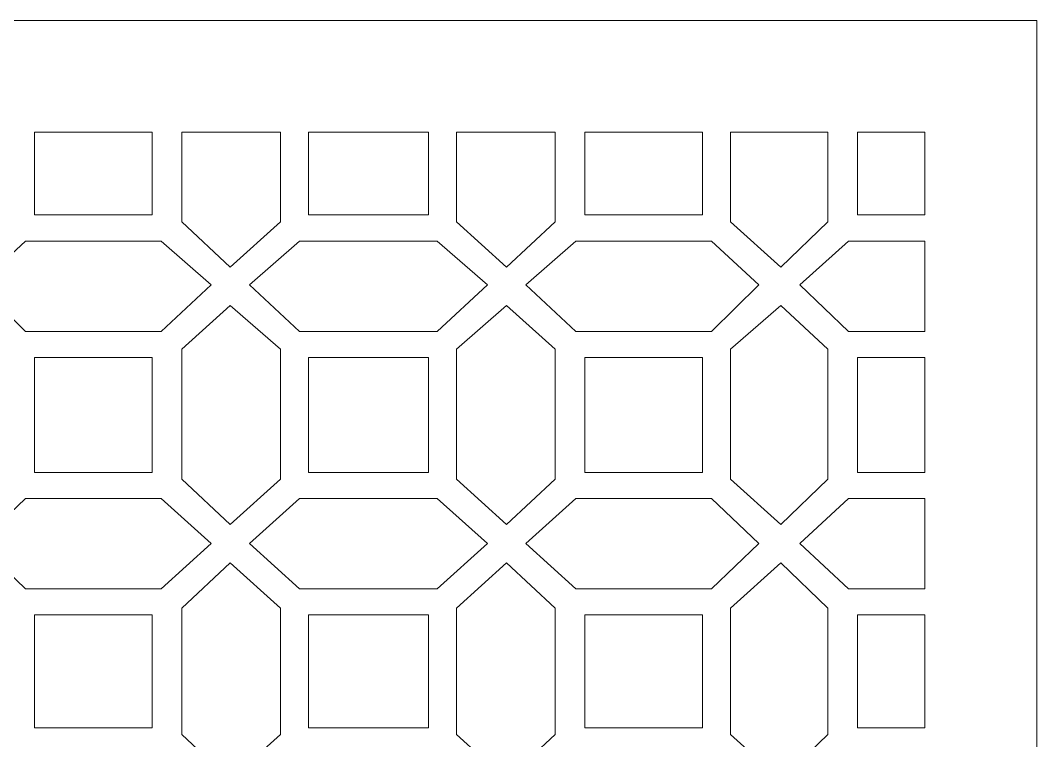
# Model space of a CAD drawing. Header units: centimetres. Extents: x -15.2 to -1.9, y -9.5 to 9.5.
# Drawn here: x -5.112 to -1.851, y 7.191 to 9.5 of the extents above; entities that cross this region are included whole.
import ezdxf

# ---------------------------------------------------------------- set-up
doc = ezdxf.new("R2010")
doc.units = ezdxf.units.CM
doc.header["$MEASUREMENT"] = 0
doc.layers.add('layer 1', color=7, linetype='Continuous')

msp = doc.modelspace()

# ---------------------------------------------------------------- linework, layer by layer
at = {"layer": 'layer 1', "color": 7, "lineweight": 9}
for points, knots in [([(-7.94516, 9.50001), (-7.94516, 9.50001), (-1.85082, 9.50001), (-1.85082, 9.50001), (-1.85082, 9.50001), (-1.85082, 9.50001), (-1.85082, -9.5), (-1.85082, -9.5), (-1.85082, -9.5), (-1.85082, -9.5), (-7.94516, -9.5), (-7.94516, -9.5), (-7.94516, -9.5), (-7.94516, -9.5), (-7.94516, 9.50001), (-7.94516, 9.50001)], [0, 0, 0, 0, 0.2, 0.2, 0.2, 0.2, 0.4, 0.4, 0.4, 0.4, 0.6, 0.6, 0.6, 0.6, 1, 1, 1, 1]), ([(-5.06682, 9.14151), (-5.06682, 9.14151), (-5.06682, 9.05569), (-5.06682, 9.05569), (-5.06682, 9.05569), (-5.06682, 9.05569), (-5.06681, 8.87603), (-5.06681, 8.87603), (-5.06681, 8.87603), (-5.06681, 8.87603), (-4.68863, 8.87603), (-4.68863, 8.87603), (-4.68863, 8.87603), (-4.68863, 8.87603), (-4.68863, 9.05569), (-4.68863, 9.05569), (-4.68863, 9.05569), (-4.68863, 9.05569), (-4.68863, 9.14151), (-4.68863, 9.14151), (-4.68863, 9.14151), (-4.68863, 9.14151), (-5.06682, 9.14151), (-5.06682, 9.14151)], [0, 0, 0, 0, 0.1428571, 0.1428571, 0.1428571, 0.1428571, 0.2857143, 0.2857143, 0.2857143, 0.2857143, 0.4285714, 0.4285714, 0.4285714, 0.4285714, 0.5714286, 0.5714286, 0.5714286, 0.5714286, 0.7142857, 0.7142857, 0.7142857, 0.7142857, 1, 1, 1, 1]), ([(-4.59403, 9.14151), (-4.59403, 9.14151), (-4.59402, 9.05569), (-4.59402, 9.05569), (-4.59402, 9.05569), (-4.59402, 9.05569), (-4.59403, 8.85396), (-4.59403, 8.85396), (-4.59403, 8.85396), (-4.59403, 8.85396), (-4.438, 8.70913), (-4.438, 8.70913), (-4.438, 8.70913), (-4.438, 8.70913), (-4.27726, 8.85397), (-4.27726, 8.85397), (-4.27726, 8.85397), (-4.27726, 8.85397), (-4.27726, 9.05569), (-4.27726, 9.05569), (-4.27726, 9.05569), (-4.27726, 9.05569), (-4.27726, 9.14151), (-4.27726, 9.14151), (-4.27726, 9.14151), (-4.27726, 9.14151), (-4.59403, 9.14151), (-4.59403, 9.14151)], [0, 0, 0, 0, 0.125, 0.125, 0.125, 0.125, 0.25, 0.25, 0.25, 0.25, 0.375, 0.375, 0.375, 0.375, 0.5, 0.5, 0.5, 0.5, 0.625, 0.625, 0.625, 0.625, 0.75, 0.75, 0.75, 0.75, 1, 1, 1, 1]), ([(-4.18736, 9.14151), (-4.18736, 9.14151), (-4.18736, 9.05569), (-4.18736, 9.05569), (-4.18736, 9.05569), (-4.18736, 9.05569), (-4.18736, 8.87603), (-4.18736, 8.87603), (-4.18736, 8.87603), (-4.18736, 8.87603), (-3.9947, 8.87603), (-3.9947, 8.87603), (-3.9947, 8.87603), (-3.9947, 8.87603), (-3.80205, 8.87603), (-3.80205, 8.87603), (-3.80205, 8.87603), (-3.80205, 8.87603), (-3.80205, 9.05569), (-3.80205, 9.05569), (-3.80205, 9.05569), (-3.80205, 9.05569), (-3.80205, 9.14151), (-3.80205, 9.14151), (-3.80205, 9.14151), (-3.80205, 9.14151), (-4.18736, 9.14151), (-4.18736, 9.14151)], [0, 0, 0, 0, 0.125, 0.125, 0.125, 0.125, 0.25, 0.25, 0.25, 0.25, 0.375, 0.375, 0.375, 0.375, 0.5, 0.5, 0.5, 0.5, 0.625, 0.625, 0.625, 0.625, 0.75, 0.75, 0.75, 0.75, 1, 1, 1, 1]), ([(-3.71215, 9.14151), (-3.71215, 9.14151), (-3.71215, 9.05569), (-3.71215, 9.05569), (-3.71215, 9.05569), (-3.71215, 9.05569), (-3.71215, 8.85397), (-3.71215, 8.85397), (-3.71215, 8.85397), (-3.71215, 8.85397), (-3.55141, 8.70913), (-3.55141, 8.70913), (-3.55141, 8.70913), (-3.55141, 8.70913), (-3.39538, 8.85396), (-3.39538, 8.85396), (-3.39538, 8.85396), (-3.39538, 8.85396), (-3.39539, 9.05569), (-3.39539, 9.05569), (-3.39539, 9.05569), (-3.39539, 9.05569), (-3.39539, 9.14151), (-3.39539, 9.14151), (-3.39539, 9.14151), (-3.39539, 9.14151), (-3.71215, 9.14151), (-3.71215, 9.14151)], [0, 0, 0, 0, 0.125, 0.125, 0.125, 0.125, 0.25, 0.25, 0.25, 0.25, 0.375, 0.375, 0.375, 0.375, 0.5, 0.5, 0.5, 0.5, 0.625, 0.625, 0.625, 0.625, 0.75, 0.75, 0.75, 0.75, 1, 1, 1, 1]), ([(-3.30078, 9.14151), (-3.30078, 9.14151), (-3.30078, 9.05569), (-3.30078, 9.05569), (-3.30078, 9.05569), (-3.30078, 9.05569), (-3.30078, 8.87603), (-3.30078, 8.87603), (-3.30078, 8.87603), (-3.30078, 8.87603), (-2.92259, 8.87603), (-2.92259, 8.87603), (-2.92259, 8.87603), (-2.92259, 8.87603), (-2.92259, 9.05569), (-2.92259, 9.05569), (-2.92259, 9.05569), (-2.92259, 9.05569), (-2.92259, 9.14151), (-2.92259, 9.14151), (-2.92259, 9.14151), (-2.92259, 9.14151), (-3.30078, 9.14151), (-3.30078, 9.14151)], [0, 0, 0, 0, 0.1428571, 0.1428571, 0.1428571, 0.1428571, 0.2857143, 0.2857143, 0.2857143, 0.2857143, 0.4285714, 0.4285714, 0.4285714, 0.4285714, 0.5714286, 0.5714286, 0.5714286, 0.5714286, 0.7142857, 0.7142857, 0.7142857, 0.7142857, 1, 1, 1, 1]), ([(-2.83269, 9.14151), (-2.83269, 9.14151), (-2.83269, 9.05569), (-2.83269, 9.05569), (-2.83269, 9.05569), (-2.83269, 9.05569), (-2.83269, 8.85396), (-2.83269, 8.85396), (-2.83269, 8.85396), (-2.83269, 8.85396), (-2.67173, 8.70913), (-2.67173, 8.70913), (-2.67173, 8.70913), (-2.67173, 8.70913), (-2.5204, 8.85396), (-2.5204, 8.85396), (-2.5204, 8.85396), (-2.5204, 8.85396), (-2.5204, 9.05569), (-2.5204, 9.05569), (-2.5204, 9.05569), (-2.5204, 9.05569), (-2.5204, 9.14151), (-2.5204, 9.14151), (-2.5204, 9.14151), (-2.5204, 9.14151), (-2.83269, 9.14151), (-2.83269, 9.14151)], [0, 0, 0, 0, 0.125, 0.125, 0.125, 0.125, 0.25, 0.25, 0.25, 0.25, 0.375, 0.375, 0.375, 0.375, 0.5, 0.5, 0.5, 0.5, 0.625, 0.625, 0.625, 0.625, 0.75, 0.75, 0.75, 0.75, 1, 1, 1, 1]), ([(-2.42603, 9.14151), (-2.42603, 9.14151), (-2.42603, 9.05569), (-2.42603, 9.05569), (-2.42603, 9.05569), (-2.42603, 9.05569), (-2.42603, 8.87603), (-2.42603, 8.87603), (-2.42603, 8.87603), (-2.42603, 8.87603), (-2.23082, 8.87603), (-2.23082, 8.87603), (-2.23082, 8.87603), (-2.23082, 8.87603), (-2.20931, 8.87603), (-2.20931, 8.87603), (-2.20931, 8.87603), (-2.20931, 8.87603), (-2.20931, 9.14151), (-2.20931, 9.14151), (-2.20931, 9.14151), (-2.20931, 9.14151), (-2.42603, 9.14151), (-2.42603, 9.14151)], [0, 0, 0, 0, 0.1428571, 0.1428571, 0.1428571, 0.1428571, 0.2857143, 0.2857143, 0.2857143, 0.2857143, 0.4285714, 0.4285714, 0.4285714, 0.4285714, 0.5714286, 0.5714286, 0.5714286, 0.5714286, 0.7142857, 0.7142857, 0.7142857, 0.7142857, 1, 1, 1, 1]), ([(-4.66039, 8.79259), (-4.66039, 8.79259), (-4.49942, 8.65211), (-4.49942, 8.65211), (-4.49942, 8.65211), (-4.49942, 8.65211), (-4.66038, 8.50269), (-4.66038, 8.50269), (-4.66038, 8.50269), (-4.66038, 8.50269), (-5.09529, 8.50269), (-5.09529, 8.50269), (-5.09529, 8.50269), (-5.09529, 8.50269), (-5.24662, 8.65211), (-5.24662, 8.65211), (-5.24662, 8.65211), (-5.24662, 8.65211), (-5.09529, 8.79258), (-5.09529, 8.79258), (-5.09529, 8.79258), (-5.09529, 8.79258), (-4.66039, 8.79259), (-4.66039, 8.79259)], [0, 0, 0, 0, 0.1428571, 0.1428571, 0.1428571, 0.1428571, 0.2857143, 0.2857143, 0.2857143, 0.2857143, 0.4285714, 0.4285714, 0.4285714, 0.4285714, 0.5714286, 0.5714286, 0.5714286, 0.5714286, 0.7142857, 0.7142857, 0.7142857, 0.7142857, 1, 1, 1, 1]), ([(-3.9947, 8.79258), (-3.9947, 8.79258), (-4.2156, 8.79258), (-4.2156, 8.79258), (-4.2156, 8.79258), (-4.2156, 8.79258), (-4.37634, 8.65211), (-4.37634, 8.65211), (-4.37634, 8.65211), (-4.37634, 8.65211), (-4.2156, 8.50269), (-4.2156, 8.50269), (-4.2156, 8.50269), (-4.2156, 8.50269), (-3.9947, 8.50269), (-3.9947, 8.50269), (-3.9947, 8.50269), (-3.9947, 8.50269), (-3.77381, 8.50269), (-3.77381, 8.50269), (-3.77381, 8.50269), (-3.77381, 8.50269), (-3.61307, 8.65211), (-3.61307, 8.65211), (-3.61307, 8.65211), (-3.61307, 8.65211), (-3.77381, 8.79258), (-3.77381, 8.79258), (-3.77381, 8.79258), (-3.77381, 8.79258), (-3.9947, 8.79258), (-3.9947, 8.79258)], [0, 0, 0, 0, 0.1111111, 0.1111111, 0.1111111, 0.1111111, 0.2222222, 0.2222222, 0.2222222, 0.2222222, 0.3333333, 0.3333333, 0.3333333, 0.3333333, 0.4444444, 0.4444444, 0.4444444, 0.4444444, 0.5555556, 0.5555556, 0.5555556, 0.5555556, 0.6666667, 0.6666667, 0.6666667, 0.6666667, 0.7777778, 0.7777778, 0.7777778, 0.7777778, 1, 1, 1, 1]), ([(-3.32903, 8.79259), (-3.32903, 8.79259), (-3.48999, 8.65211), (-3.48999, 8.65211), (-3.48999, 8.65211), (-3.48999, 8.65211), (-3.32903, 8.50269), (-3.32903, 8.50269), (-3.32903, 8.50269), (-3.32903, 8.50269), (-2.89412, 8.50269), (-2.89412, 8.50269), (-2.89412, 8.50269), (-2.89412, 8.50269), (-2.74279, 8.65211), (-2.74279, 8.65211), (-2.74279, 8.65211), (-2.74279, 8.65211), (-2.89412, 8.79258), (-2.89412, 8.79258), (-2.89412, 8.79258), (-2.89412, 8.79258), (-3.32903, 8.79259), (-3.32903, 8.79259)], [0, 0, 0, 0, 0.1428571, 0.1428571, 0.1428571, 0.1428571, 0.2857143, 0.2857143, 0.2857143, 0.2857143, 0.4285714, 0.4285714, 0.4285714, 0.4285714, 0.5714286, 0.5714286, 0.5714286, 0.5714286, 0.7142857, 0.7142857, 0.7142857, 0.7142857, 1, 1, 1, 1]), ([(-2.20931, 8.79258), (-2.20931, 8.79258), (-2.23082, 8.79258), (-2.23082, 8.79258), (-2.23082, 8.79258), (-2.23082, 8.79258), (-2.45428, 8.79258), (-2.45428, 8.79258), (-2.45428, 8.79258), (-2.45428, 8.79258), (-2.61029, 8.65211), (-2.61029, 8.65211), (-2.61029, 8.65211), (-2.61029, 8.65211), (-2.45428, 8.50269), (-2.45428, 8.50269), (-2.45428, 8.50269), (-2.45428, 8.50269), (-2.23082, 8.50269), (-2.23082, 8.50269), (-2.23082, 8.50269), (-2.23082, 8.50269), (-2.20931, 8.50269), (-2.20931, 8.50269), (-2.20931, 8.50269), (-2.20931, 8.50269), (-2.20931, 8.79258), (-2.20931, 8.79258)], [0, 0, 0, 0, 0.125, 0.125, 0.125, 0.125, 0.25, 0.25, 0.25, 0.25, 0.375, 0.375, 0.375, 0.375, 0.5, 0.5, 0.5, 0.5, 0.625, 0.625, 0.625, 0.625, 0.75, 0.75, 0.75, 0.75, 1, 1, 1, 1]), ([(-4.59402, 8.02864), (-4.59402, 8.02864), (-4.59403, 8.44566), (-4.59403, 8.44566), (-4.59403, 8.44566), (-4.59403, 8.44566), (-4.43798, 8.58614), (-4.43798, 8.58614), (-4.43798, 8.58614), (-4.43798, 8.58614), (-4.27726, 8.44567), (-4.27726, 8.44567), (-4.27726, 8.44567), (-4.27726, 8.44567), (-4.27726, 8.02864), (-4.27726, 8.02864), (-4.27726, 8.02864), (-4.27726, 8.02864), (-4.438, 7.88359), (-4.438, 7.88359), (-4.438, 7.88359), (-4.438, 7.88359), (-4.59402, 8.02864), (-4.59402, 8.02864)], [0, 0, 0, 0, 0.1428571, 0.1428571, 0.1428571, 0.1428571, 0.2857143, 0.2857143, 0.2857143, 0.2857143, 0.4285714, 0.4285714, 0.4285714, 0.4285714, 0.5714286, 0.5714286, 0.5714286, 0.5714286, 0.7142857, 0.7142857, 0.7142857, 0.7142857, 1, 1, 1, 1]), ([(-3.39539, 8.02864), (-3.39539, 8.02864), (-3.39538, 8.44566), (-3.39538, 8.44566), (-3.39538, 8.44566), (-3.39538, 8.44566), (-3.55143, 8.58614), (-3.55143, 8.58614), (-3.55143, 8.58614), (-3.55143, 8.58614), (-3.71215, 8.44567), (-3.71215, 8.44567), (-3.71215, 8.44567), (-3.71215, 8.44567), (-3.71215, 8.02864), (-3.71215, 8.02864), (-3.71215, 8.02864), (-3.71215, 8.02864), (-3.55141, 7.88359), (-3.55141, 7.88359), (-3.55141, 7.88359), (-3.55141, 7.88359), (-3.39539, 8.02864), (-3.39539, 8.02864)], [0, 0, 0, 0, 0.1428571, 0.1428571, 0.1428571, 0.1428571, 0.2857143, 0.2857143, 0.2857143, 0.2857143, 0.4285714, 0.4285714, 0.4285714, 0.4285714, 0.5714286, 0.5714286, 0.5714286, 0.5714286, 0.7142857, 0.7142857, 0.7142857, 0.7142857, 1, 1, 1, 1]), ([(-2.83269, 8.02864), (-2.83269, 8.02864), (-2.83269, 8.44566), (-2.83269, 8.44566), (-2.83269, 8.44566), (-2.83269, 8.44566), (-2.67172, 8.58614), (-2.67172, 8.58614), (-2.67172, 8.58614), (-2.67172, 8.58614), (-2.5204, 8.44567), (-2.5204, 8.44567), (-2.5204, 8.44567), (-2.5204, 8.44567), (-2.5204, 8.02864), (-2.5204, 8.02864), (-2.5204, 8.02864), (-2.5204, 8.02864), (-2.67172, 7.88359), (-2.67172, 7.88359), (-2.67172, 7.88359), (-2.67172, 7.88359), (-2.83269, 8.02864), (-2.83269, 8.02864)], [0, 0, 0, 0, 0.1428571, 0.1428571, 0.1428571, 0.1428571, 0.2857143, 0.2857143, 0.2857143, 0.2857143, 0.4285714, 0.4285714, 0.4285714, 0.4285714, 0.5714286, 0.5714286, 0.5714286, 0.5714286, 0.7142857, 0.7142857, 0.7142857, 0.7142857, 1, 1, 1, 1]), ([(-4.68863, 8.05049), (-4.68863, 8.05049), (-5.06682, 8.05049), (-5.06682, 8.05049), (-5.06682, 8.05049), (-5.06682, 8.05049), (-5.06681, 8.41925), (-5.06681, 8.41925), (-5.06681, 8.41925), (-5.06681, 8.41925), (-4.68863, 8.41925), (-4.68863, 8.41925), (-4.68863, 8.41925), (-4.68863, 8.41925), (-4.68863, 8.05049), (-4.68863, 8.05049)], [0, 0, 0, 0, 0.2, 0.2, 0.2, 0.2, 0.4, 0.4, 0.4, 0.4, 0.6, 0.6, 0.6, 0.6, 1, 1, 1, 1]), ([(-3.9947, 8.41925), (-3.9947, 8.41925), (-4.18736, 8.41925), (-4.18736, 8.41925), (-4.18736, 8.41925), (-4.18736, 8.41925), (-4.18736, 8.05049), (-4.18736, 8.05049), (-4.18736, 8.05049), (-4.18736, 8.05049), (-3.9947, 8.05049), (-3.9947, 8.05049), (-3.9947, 8.05049), (-3.9947, 8.05049), (-3.80205, 8.05049), (-3.80205, 8.05049), (-3.80205, 8.05049), (-3.80205, 8.05049), (-3.80205, 8.41925), (-3.80205, 8.41925), (-3.80205, 8.41925), (-3.80205, 8.41925), (-3.9947, 8.41925), (-3.9947, 8.41925)], [0, 0, 0, 0, 0.1428571, 0.1428571, 0.1428571, 0.1428571, 0.2857143, 0.2857143, 0.2857143, 0.2857143, 0.4285714, 0.4285714, 0.4285714, 0.4285714, 0.5714286, 0.5714286, 0.5714286, 0.5714286, 0.7142857, 0.7142857, 0.7142857, 0.7142857, 1, 1, 1, 1]), ([(-3.30078, 8.05049), (-3.30078, 8.05049), (-2.92259, 8.05049), (-2.92259, 8.05049), (-2.92259, 8.05049), (-2.92259, 8.05049), (-2.92259, 8.41925), (-2.92259, 8.41925), (-2.92259, 8.41925), (-2.92259, 8.41925), (-3.30078, 8.41925), (-3.30078, 8.41925), (-3.30078, 8.41925), (-3.30078, 8.41925), (-3.30078, 8.05049), (-3.30078, 8.05049)], [0, 0, 0, 0, 0.2, 0.2, 0.2, 0.2, 0.4, 0.4, 0.4, 0.4, 0.6, 0.6, 0.6, 0.6, 1, 1, 1, 1]), ([(-2.20931, 8.41924), (-2.20931, 8.41924), (-2.23082, 8.41925), (-2.23082, 8.41925), (-2.23082, 8.41925), (-2.23082, 8.41925), (-2.42603, 8.41924), (-2.42603, 8.41924), (-2.42603, 8.41924), (-2.42603, 8.41924), (-2.42604, 8.05049), (-2.42604, 8.05049), (-2.42604, 8.05049), (-2.42604, 8.05049), (-2.23082, 8.05049), (-2.23082, 8.05049), (-2.23082, 8.05049), (-2.23082, 8.05049), (-2.20931, 8.05049), (-2.20931, 8.05049), (-2.20931, 8.05049), (-2.20931, 8.05049), (-2.20931, 8.41924), (-2.20931, 8.41924)], [0, 0, 0, 0, 0.1428571, 0.1428571, 0.1428571, 0.1428571, 0.2857143, 0.2857143, 0.2857143, 0.2857143, 0.4285714, 0.4285714, 0.4285714, 0.4285714, 0.5714286, 0.5714286, 0.5714286, 0.5714286, 0.7142857, 0.7142857, 0.7142857, 0.7142857, 1, 1, 1, 1]), ([(-4.66039, 7.96703), (-4.66039, 7.96703), (-4.49942, 7.82242), (-4.49942, 7.82242), (-4.49942, 7.82242), (-4.49942, 7.82242), (-4.66038, 7.67736), (-4.66038, 7.67736), (-4.66038, 7.67736), (-4.66038, 7.67736), (-5.09529, 7.67736), (-5.09529, 7.67736), (-5.09529, 7.67736), (-5.09529, 7.67736), (-5.24662, 7.82242), (-5.24662, 7.82242), (-5.24662, 7.82242), (-5.24662, 7.82242), (-5.09529, 7.96703), (-5.09529, 7.96703), (-5.09529, 7.96703), (-5.09529, 7.96703), (-4.66039, 7.96703), (-4.66039, 7.96703)], [0, 0, 0, 0, 0.1428571, 0.1428571, 0.1428571, 0.1428571, 0.2857143, 0.2857143, 0.2857143, 0.2857143, 0.4285714, 0.4285714, 0.4285714, 0.4285714, 0.5714286, 0.5714286, 0.5714286, 0.5714286, 0.7142857, 0.7142857, 0.7142857, 0.7142857, 1, 1, 1, 1]), ([(-3.9947, 7.96704), (-3.9947, 7.96704), (-4.2156, 7.96703), (-4.2156, 7.96703), (-4.2156, 7.96703), (-4.2156, 7.96703), (-4.37634, 7.82242), (-4.37634, 7.82242), (-4.37634, 7.82242), (-4.37634, 7.82242), (-4.2156, 7.67736), (-4.2156, 7.67736), (-4.2156, 7.67736), (-4.2156, 7.67736), (-3.9947, 7.67737), (-3.9947, 7.67737), (-3.9947, 7.67737), (-3.9947, 7.67737), (-3.77381, 7.67736), (-3.77381, 7.67736), (-3.77381, 7.67736), (-3.77381, 7.67736), (-3.61307, 7.82242), (-3.61307, 7.82242), (-3.61307, 7.82242), (-3.61307, 7.82242), (-3.77381, 7.96703), (-3.77381, 7.96703), (-3.77381, 7.96703), (-3.77381, 7.96703), (-3.9947, 7.96704), (-3.9947, 7.96704)], [0, 0, 0, 0, 0.1111111, 0.1111111, 0.1111111, 0.1111111, 0.2222222, 0.2222222, 0.2222222, 0.2222222, 0.3333333, 0.3333333, 0.3333333, 0.3333333, 0.4444444, 0.4444444, 0.4444444, 0.4444444, 0.5555556, 0.5555556, 0.5555556, 0.5555556, 0.6666667, 0.6666667, 0.6666667, 0.6666667, 0.7777778, 0.7777778, 0.7777778, 0.7777778, 1, 1, 1, 1]), ([(-3.32903, 7.96703), (-3.32903, 7.96703), (-3.48999, 7.82242), (-3.48999, 7.82242), (-3.48999, 7.82242), (-3.48999, 7.82242), (-3.32903, 7.67736), (-3.32903, 7.67736), (-3.32903, 7.67736), (-3.32903, 7.67736), (-2.89412, 7.67736), (-2.89412, 7.67736), (-2.89412, 7.67736), (-2.89412, 7.67736), (-2.74279, 7.82242), (-2.74279, 7.82242), (-2.74279, 7.82242), (-2.74279, 7.82242), (-2.89412, 7.96703), (-2.89412, 7.96703), (-2.89412, 7.96703), (-2.89412, 7.96703), (-3.32903, 7.96703), (-3.32903, 7.96703)], [0, 0, 0, 0, 0.1428571, 0.1428571, 0.1428571, 0.1428571, 0.2857143, 0.2857143, 0.2857143, 0.2857143, 0.4285714, 0.4285714, 0.4285714, 0.4285714, 0.5714286, 0.5714286, 0.5714286, 0.5714286, 0.7142857, 0.7142857, 0.7142857, 0.7142857, 1, 1, 1, 1]), ([(-2.20931, 7.96704), (-2.20931, 7.96704), (-2.23082, 7.96704), (-2.23082, 7.96704), (-2.23082, 7.96704), (-2.23082, 7.96704), (-2.45427, 7.96704), (-2.45427, 7.96704), (-2.45427, 7.96704), (-2.45427, 7.96704), (-2.61029, 7.82242), (-2.61029, 7.82242), (-2.61029, 7.82242), (-2.61029, 7.82242), (-2.45428, 7.67736), (-2.45428, 7.67736), (-2.45428, 7.67736), (-2.45428, 7.67736), (-2.23082, 7.67736), (-2.23082, 7.67736), (-2.23082, 7.67736), (-2.23082, 7.67736), (-2.20931, 7.67736), (-2.20931, 7.67736), (-2.20931, 7.67736), (-2.20931, 7.67736), (-2.20931, 7.96704), (-2.20931, 7.96704)], [0, 0, 0, 0, 0.125, 0.125, 0.125, 0.125, 0.25, 0.25, 0.25, 0.25, 0.375, 0.375, 0.375, 0.375, 0.5, 0.5, 0.5, 0.5, 0.625, 0.625, 0.625, 0.625, 0.75, 0.75, 0.75, 0.75, 1, 1, 1, 1]), ([(-4.27726, 7.41332), (-4.27726, 7.41332), (-4.27726, 7.61598), (-4.27726, 7.61598), (-4.27726, 7.61598), (-4.27726, 7.61598), (-4.438, 7.76082), (-4.438, 7.76082), (-4.438, 7.76082), (-4.438, 7.76082), (-4.59402, 7.61598), (-4.59402, 7.61598), (-4.59402, 7.61598), (-4.59402, 7.61598), (-4.59402, 7.41332), (-4.59402, 7.41332), (-4.59402, 7.41332), (-4.59402, 7.41332), (-4.59402, 7.21066), (-4.59402, 7.21066), (-4.59402, 7.21066), (-4.59402, 7.21066), (-4.438, 7.06582), (-4.438, 7.06582), (-4.438, 7.06582), (-4.438, 7.06582), (-4.27726, 7.21066), (-4.27726, 7.21066), (-4.27726, 7.21066), (-4.27726, 7.21066), (-4.27726, 7.41332), (-4.27726, 7.41332)], [0, 0, 0, 0, 0.1111111, 0.1111111, 0.1111111, 0.1111111, 0.2222222, 0.2222222, 0.2222222, 0.2222222, 0.3333333, 0.3333333, 0.3333333, 0.3333333, 0.4444444, 0.4444444, 0.4444444, 0.4444444, 0.5555556, 0.5555556, 0.5555556, 0.5555556, 0.6666667, 0.6666667, 0.6666667, 0.6666667, 0.7777778, 0.7777778, 0.7777778, 0.7777778, 1, 1, 1, 1]), ([(-3.39539, 7.41332), (-3.39539, 7.41332), (-3.39539, 7.61598), (-3.39539, 7.61598), (-3.39539, 7.61598), (-3.39539, 7.61598), (-3.55141, 7.76082), (-3.55141, 7.76082), (-3.55141, 7.76082), (-3.55141, 7.76082), (-3.71215, 7.61598), (-3.71215, 7.61598), (-3.71215, 7.61598), (-3.71215, 7.61598), (-3.71215, 7.41332), (-3.71215, 7.41332), (-3.71215, 7.41332), (-3.71215, 7.41332), (-3.71215, 7.21066), (-3.71215, 7.21066), (-3.71215, 7.21066), (-3.71215, 7.21066), (-3.55141, 7.06582), (-3.55141, 7.06582), (-3.55141, 7.06582), (-3.55141, 7.06582), (-3.39539, 7.21066), (-3.39539, 7.21066), (-3.39539, 7.21066), (-3.39539, 7.21066), (-3.39539, 7.41332), (-3.39539, 7.41332)], [0, 0, 0, 0, 0.1111111, 0.1111111, 0.1111111, 0.1111111, 0.2222222, 0.2222222, 0.2222222, 0.2222222, 0.3333333, 0.3333333, 0.3333333, 0.3333333, 0.4444444, 0.4444444, 0.4444444, 0.4444444, 0.5555556, 0.5555556, 0.5555556, 0.5555556, 0.6666667, 0.6666667, 0.6666667, 0.6666667, 0.7777778, 0.7777778, 0.7777778, 0.7777778, 1, 1, 1, 1]), ([(-2.5204, 7.41332), (-2.5204, 7.41332), (-2.5204, 7.61598), (-2.5204, 7.61598), (-2.5204, 7.61598), (-2.5204, 7.61598), (-2.67172, 7.76082), (-2.67172, 7.76082), (-2.67172, 7.76082), (-2.67172, 7.76082), (-2.83269, 7.61598), (-2.83269, 7.61598), (-2.83269, 7.61598), (-2.83269, 7.61598), (-2.83269, 7.41332), (-2.83269, 7.41332), (-2.83269, 7.41332), (-2.83269, 7.41332), (-2.83269, 7.21066), (-2.83269, 7.21066), (-2.83269, 7.21066), (-2.83269, 7.21066), (-2.67172, 7.06582), (-2.67172, 7.06582), (-2.67172, 7.06582), (-2.67172, 7.06582), (-2.5204, 7.21066), (-2.5204, 7.21066), (-2.5204, 7.21066), (-2.5204, 7.21066), (-2.5204, 7.41332), (-2.5204, 7.41332)], [0, 0, 0, 0, 0.1111111, 0.1111111, 0.1111111, 0.1111111, 0.2222222, 0.2222222, 0.2222222, 0.2222222, 0.3333333, 0.3333333, 0.3333333, 0.3333333, 0.4444444, 0.4444444, 0.4444444, 0.4444444, 0.5555556, 0.5555556, 0.5555556, 0.5555556, 0.6666667, 0.6666667, 0.6666667, 0.6666667, 0.7777778, 0.7777778, 0.7777778, 0.7777778, 1, 1, 1, 1]), ([(-4.68863, 7.41332), (-4.68863, 7.41332), (-4.68863, 7.59412), (-4.68863, 7.59412), (-4.68863, 7.59412), (-4.68863, 7.59412), (-5.06682, 7.59412), (-5.06682, 7.59412), (-5.06682, 7.59412), (-5.06682, 7.59412), (-5.06682, 7.41332), (-5.06682, 7.41332), (-5.06682, 7.41332), (-5.06682, 7.41332), (-5.06682, 7.23251), (-5.06682, 7.23251), (-5.06682, 7.23251), (-5.06682, 7.23251), (-4.68863, 7.23251), (-4.68863, 7.23251), (-4.68863, 7.23251), (-4.68863, 7.23251), (-4.68863, 7.41332), (-4.68863, 7.41332)], [0, 0, 0, 0, 0.1428571, 0.1428571, 0.1428571, 0.1428571, 0.2857143, 0.2857143, 0.2857143, 0.2857143, 0.4285714, 0.4285714, 0.4285714, 0.4285714, 0.5714286, 0.5714286, 0.5714286, 0.5714286, 0.7142857, 0.7142857, 0.7142857, 0.7142857, 1, 1, 1, 1]), ([(-3.80205, 7.41332), (-3.80205, 7.41332), (-3.80205, 7.59412), (-3.80205, 7.59412), (-3.80205, 7.59412), (-3.80205, 7.59412), (-3.9947, 7.59412), (-3.9947, 7.59412), (-3.9947, 7.59412), (-3.9947, 7.59412), (-4.18736, 7.59412), (-4.18736, 7.59412), (-4.18736, 7.59412), (-4.18736, 7.59412), (-4.18736, 7.41332), (-4.18736, 7.41332), (-4.18736, 7.41332), (-4.18736, 7.41332), (-4.18736, 7.23251), (-4.18736, 7.23251), (-4.18736, 7.23251), (-4.18736, 7.23251), (-3.9947, 7.23251), (-3.9947, 7.23251), (-3.9947, 7.23251), (-3.9947, 7.23251), (-3.80205, 7.23251), (-3.80205, 7.23251), (-3.80205, 7.23251), (-3.80205, 7.23251), (-3.80205, 7.41332), (-3.80205, 7.41332)], [0, 0, 0, 0, 0.1111111, 0.1111111, 0.1111111, 0.1111111, 0.2222222, 0.2222222, 0.2222222, 0.2222222, 0.3333333, 0.3333333, 0.3333333, 0.3333333, 0.4444444, 0.4444444, 0.4444444, 0.4444444, 0.5555556, 0.5555556, 0.5555556, 0.5555556, 0.6666667, 0.6666667, 0.6666667, 0.6666667, 0.7777778, 0.7777778, 0.7777778, 0.7777778, 1, 1, 1, 1]), ([(-2.92259, 7.41332), (-2.92259, 7.41332), (-2.92259, 7.59412), (-2.92259, 7.59412), (-2.92259, 7.59412), (-2.92259, 7.59412), (-3.30078, 7.59412), (-3.30078, 7.59412), (-3.30078, 7.59412), (-3.30078, 7.59412), (-3.30078, 7.41332), (-3.30078, 7.41332), (-3.30078, 7.41332), (-3.30078, 7.41332), (-3.30078, 7.23251), (-3.30078, 7.23251), (-3.30078, 7.23251), (-3.30078, 7.23251), (-2.92259, 7.23251), (-2.92259, 7.23251), (-2.92259, 7.23251), (-2.92259, 7.23251), (-2.92259, 7.41332), (-2.92259, 7.41332)], [0, 0, 0, 0, 0.1428571, 0.1428571, 0.1428571, 0.1428571, 0.2857143, 0.2857143, 0.2857143, 0.2857143, 0.4285714, 0.4285714, 0.4285714, 0.4285714, 0.5714286, 0.5714286, 0.5714286, 0.5714286, 0.7142857, 0.7142857, 0.7142857, 0.7142857, 1, 1, 1, 1]), ([(-2.20931, 7.59412), (-2.20931, 7.59412), (-2.23082, 7.59412), (-2.23082, 7.59412), (-2.23082, 7.59412), (-2.23082, 7.59412), (-2.42603, 7.59412), (-2.42603, 7.59412), (-2.42603, 7.59412), (-2.42603, 7.59412), (-2.42603, 7.41332), (-2.42603, 7.41332), (-2.42603, 7.41332), (-2.42603, 7.41332), (-2.42603, 7.23251), (-2.42603, 7.23251), (-2.42603, 7.23251), (-2.42603, 7.23251), (-2.23082, 7.23251), (-2.23082, 7.23251), (-2.23082, 7.23251), (-2.23082, 7.23251), (-2.20931, 7.23251), (-2.20931, 7.23251), (-2.20931, 7.23251), (-2.20931, 7.23251), (-2.20931, 7.59412), (-2.20931, 7.59412)], [0, 0, 0, 0, 0.125, 0.125, 0.125, 0.125, 0.25, 0.25, 0.25, 0.25, 0.375, 0.375, 0.375, 0.375, 0.5, 0.5, 0.5, 0.5, 0.625, 0.625, 0.625, 0.625, 0.75, 0.75, 0.75, 0.75, 1, 1, 1, 1])]:
    msp.add_open_spline(points, degree=3, knots=knots, dxfattribs=at)

doc.saveas('drawing.dxf')
